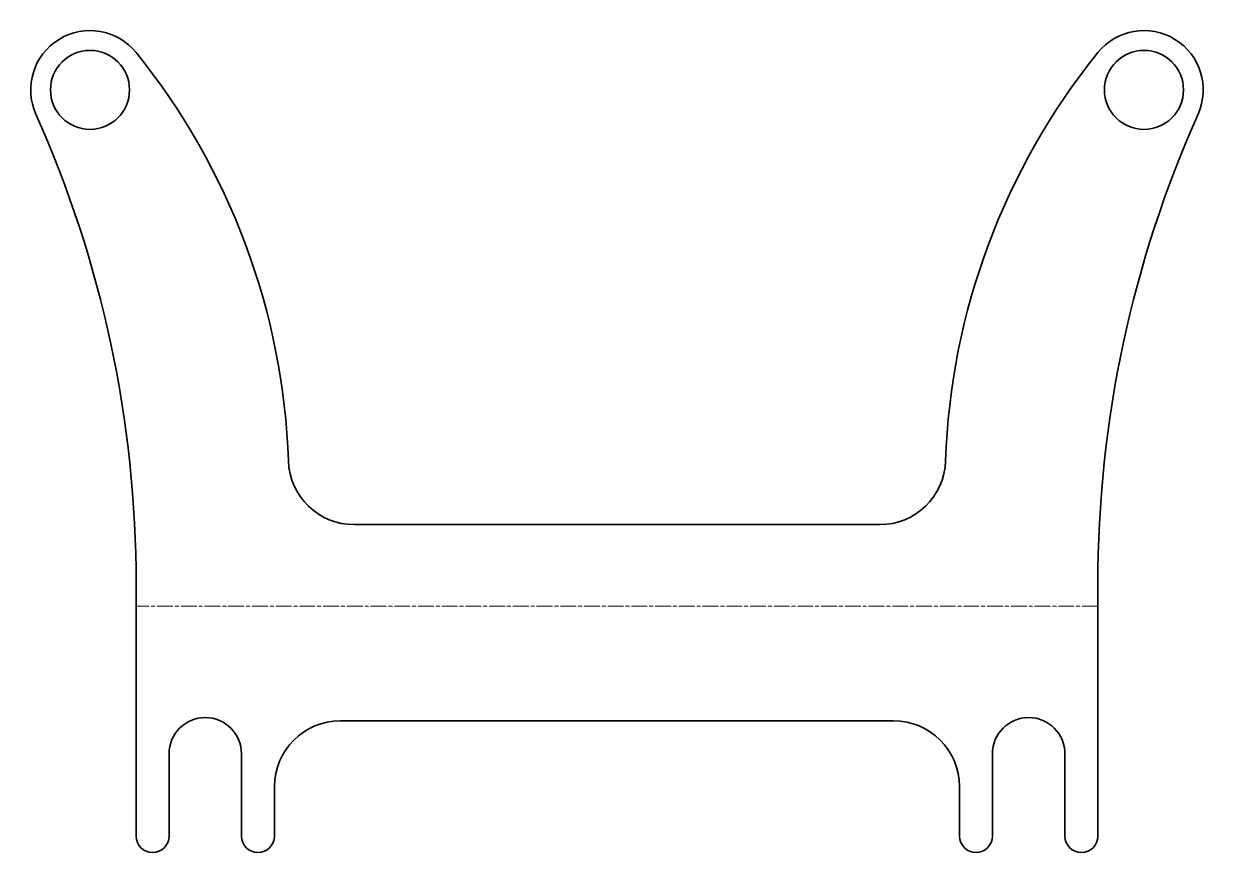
# Model space of a CAD drawing. Header units: inches. Extents: x -1 to 179, y 0 to 126.
import ezdxf

# ---------------------------------------------------------------- set-up
doc = ezdxf.new("R2010")
doc.units = ezdxf.units.IN
doc.header["$MEASUREMENT"] = 0
doc.linetypes.add('Chain', pattern=[13.68, 9.12, -1.14, 2.28, -1.14])
doc.layers.add('SIMUMAK Bend Centerline (ISO)', color=7, linetype='Chain', lineweight=9)
doc.layers.add('SIMUMAK Visible (ISO)', color=7, linetype='Continuous', lineweight=35)

# ---------------------------------------------------------------- blocks, each defined once
blk = doc.blocks.new('SMB-01-SOPIND-04_Sheet_VIEW6')
at = {"layer": 'SIMUMAK Bend Centerline (ISO)', "ltscale": 0.263158}
blk.add_line((73, -25), (-73, -25), dxfattribs=at)
at = {"layer": 'SIMUMAK Visible (ISO)'}
for p, q in [((39.89, -12.61), (-39.89, -12.61)), ((-73, -21.61), (-73, -59.89)), ((73, -21.61), (73, -59.89)), ((42, -42.39), (-42, -42.39)), ((-68, -59.89), (-68, -47.39)), ((-57, -47.39), (-57, -59.89)), ((57, -47.39), (57, -59.89)), ((68, -59.89), (68, -47.39)), ((-52, -59.89), (-52, -52.39)), ((52, -59.89), (52, -52.39))]:
    blk.add_line(p, q, dxfattribs=at)
for centre in [(-80, 53.39), (80, 53.39)]:
    blk.add_circle(centre, 6, dxfattribs=at)
at = {"layer": 'SIMUMAK Visible (ISO)', "extrusion": (0, 0, -1)}
for centre, radius, start, end in [((-80, 53.39), 9, 38.9424, 204.0852), ((247.78, -21.61), 174.78, 155.9148, 180), ((62.5, -47.39), 5.5, 0, 180), ((70.5, -59.89), 2.5, 180, 0), ((54.5, -59.89), 2.5, 180, 0), ((-54.5, -59.89), 2.5, 180, 0), ((-70.5, -59.89), 2.5, 180, 0)]:
    blk.add_arc(centre, radius, start, end, dxfattribs=at)
at = {"layer": 'SIMUMAK Visible (ISO)'}
for centre, radius, start, end in [((-80, 53.39), 9, 38.9424, 204.0852), ((-154.12, -6.51), 104.3, 1.9561, 38.9424), ((154.12, -6.51), 104.3, 141.0576, 178.0439), ((247.78, -21.61), 174.78, 155.9148, 180), ((-39.89, -2.61), 10, 181.9561, 270), ((39.89, -2.61), 10, 270, 358.0439), ((-42, -52.39), 10, 90, 180), ((42, -52.39), 10, 360, 90), ((62.5, -47.39), 5.5, 0, 180)]:
    blk.add_arc(centre, radius, start, end, dxfattribs=at)

msp = doc.modelspace()

# ---------------------------------------------------------------- block references
msp.add_blockref('SMB-01-SOPIND-04_Sheet_VIEW6', (88.95, 62.39))

doc.saveas('drawing.dxf')
